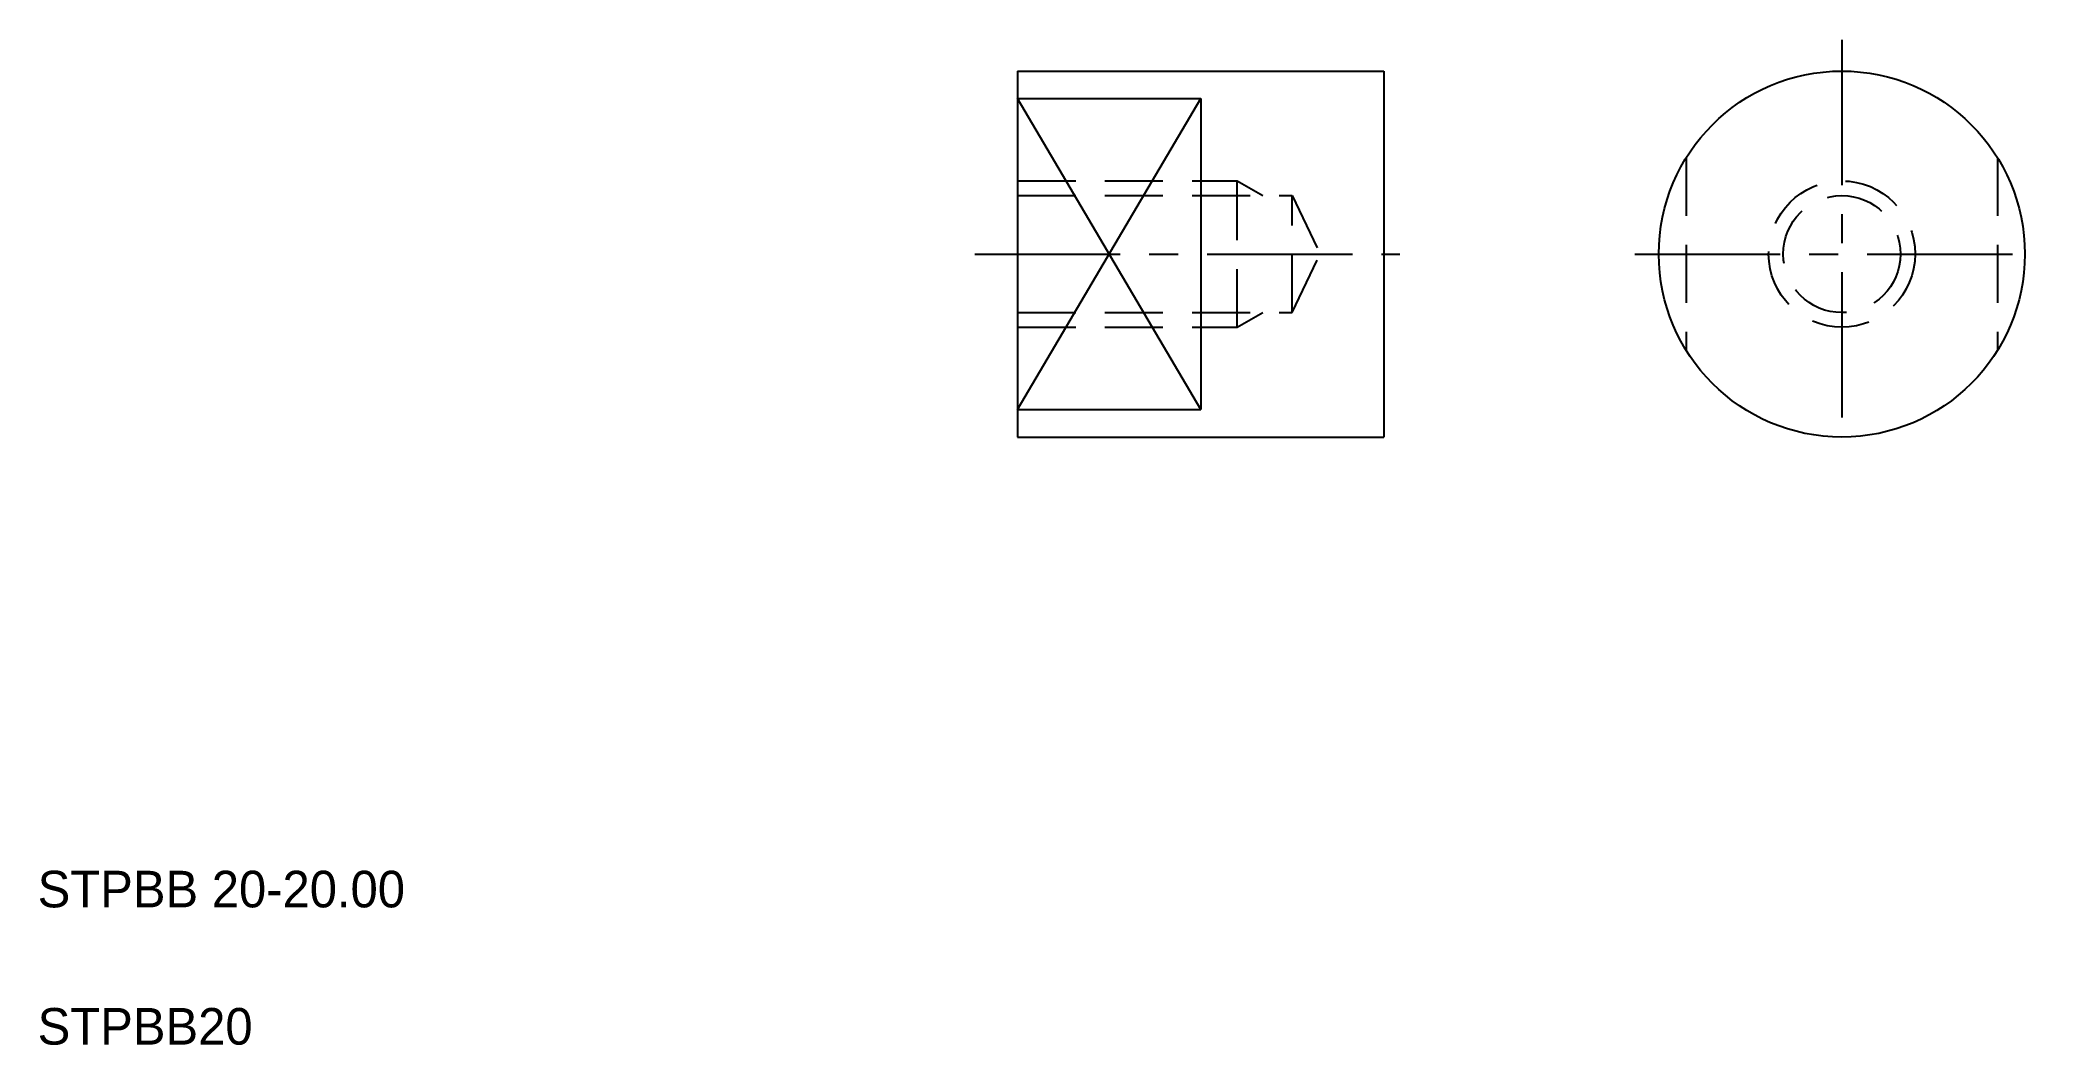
# Model space of a CAD drawing. Extents: x 5 to 114, y 5 to 60.
import ezdxf

# ---------------------------------------------------------------- set-up
doc = ezdxf.new("R2010")
doc.units = 0
doc.header["$LTSCALE"] = 0.25
doc.linetypes.add('CENTER', pattern=[50.8, 31.75, -6.35, 6.35, -6.35])
doc.linetypes.add('DASHED', pattern=[19.05, 12.7, -6.35])
doc.layers.get('0').update_dxf_attribs({"linetype": 'CONTINUOUS'})
doc.layers.add('CENTER', color=1, linetype='CENTER')

msp = doc.modelspace()

# ---------------------------------------------------------------- linework, layer by layer
for p, q in [((58.540173, 58.199336), (78.540173, 58.199336)), ((58.540173, 58.199336), (58.540173, 38.199336)), ((63.540173, 58.199336), (63.540173, 58.199436)), ((68.540173, 58.199336), (68.540273, 58.199336)), ((78.540173, 58.199336), (78.540173, 38.199336)), ((58.540173, 56.699336), (68.540173, 56.699336)), ((68.540173, 56.699336), (68.540173, 39.699336)), ((58.540173, 39.699336), (68.540173, 39.699336)), ((58.540173, 38.199336), (78.540173, 38.199336))]:
    msp.add_line(p, q)
at = {"color": 3}
for p, q in [((58.540173, 39.699336), (68.540173, 56.699336)), ((68.540173, 39.699336), (58.540173, 56.699336))]:
    msp.add_line(p, q, dxfattribs=at)
at = {"color": 3, "linetype": 'DASHED'}
for p, q in [((95.067365, 53.467163), (95.067365, 42.931509)), ((112.067365, 53.467163), (112.067365, 42.931509)), ((58.540173, 52.199336), (70.540173, 52.199336)), ((58.540173, 51.399336), (73.540173, 51.399336)), ((70.540173, 52.199336), (71.925813, 51.399336)), ((70.540173, 44.199336), (70.540173, 52.199336)), ((73.540173, 44.999336), (73.540173, 51.399336)), ((73.540173, 51.399336), (75.063982, 48.199336)), ((73.540173, 44.999336), (75.063982, 48.199336)), ((58.540173, 44.999336), (73.540173, 44.999336)), ((70.540173, 44.199336), (71.925813, 44.999336)), ((58.540173, 44.199336), (70.540173, 44.199336))]:
    msp.add_line(p, q, dxfattribs=at)
msp.add_circle((103.567365, 48.199336), 10)
for radius in [4, 3.2]:
    msp.add_circle((103.567365, 48.199336), radius, dxfattribs=at)
at = {"layer": 'CENTER', "color": 1, "linetype": 'CENTER'}
for p, q in [((103.567365, 59.905119), (103.567365, 38.088356)), ((56.199044, 48.199336), (79.427031, 48.199336)), ((92.255971, 48.199336), (114.018065, 48.199336))]:
    msp.add_line(p, q, dxfattribs=at)

# ---------------------------------------------------------------- texts
for s, p in [('STPBB 20-20.00', (5, 12.5)), ('STPBB20', (5, 5))]:
    msp.add_text(s, height=2).set_placement(p)

doc.saveas('drawing.dxf')
